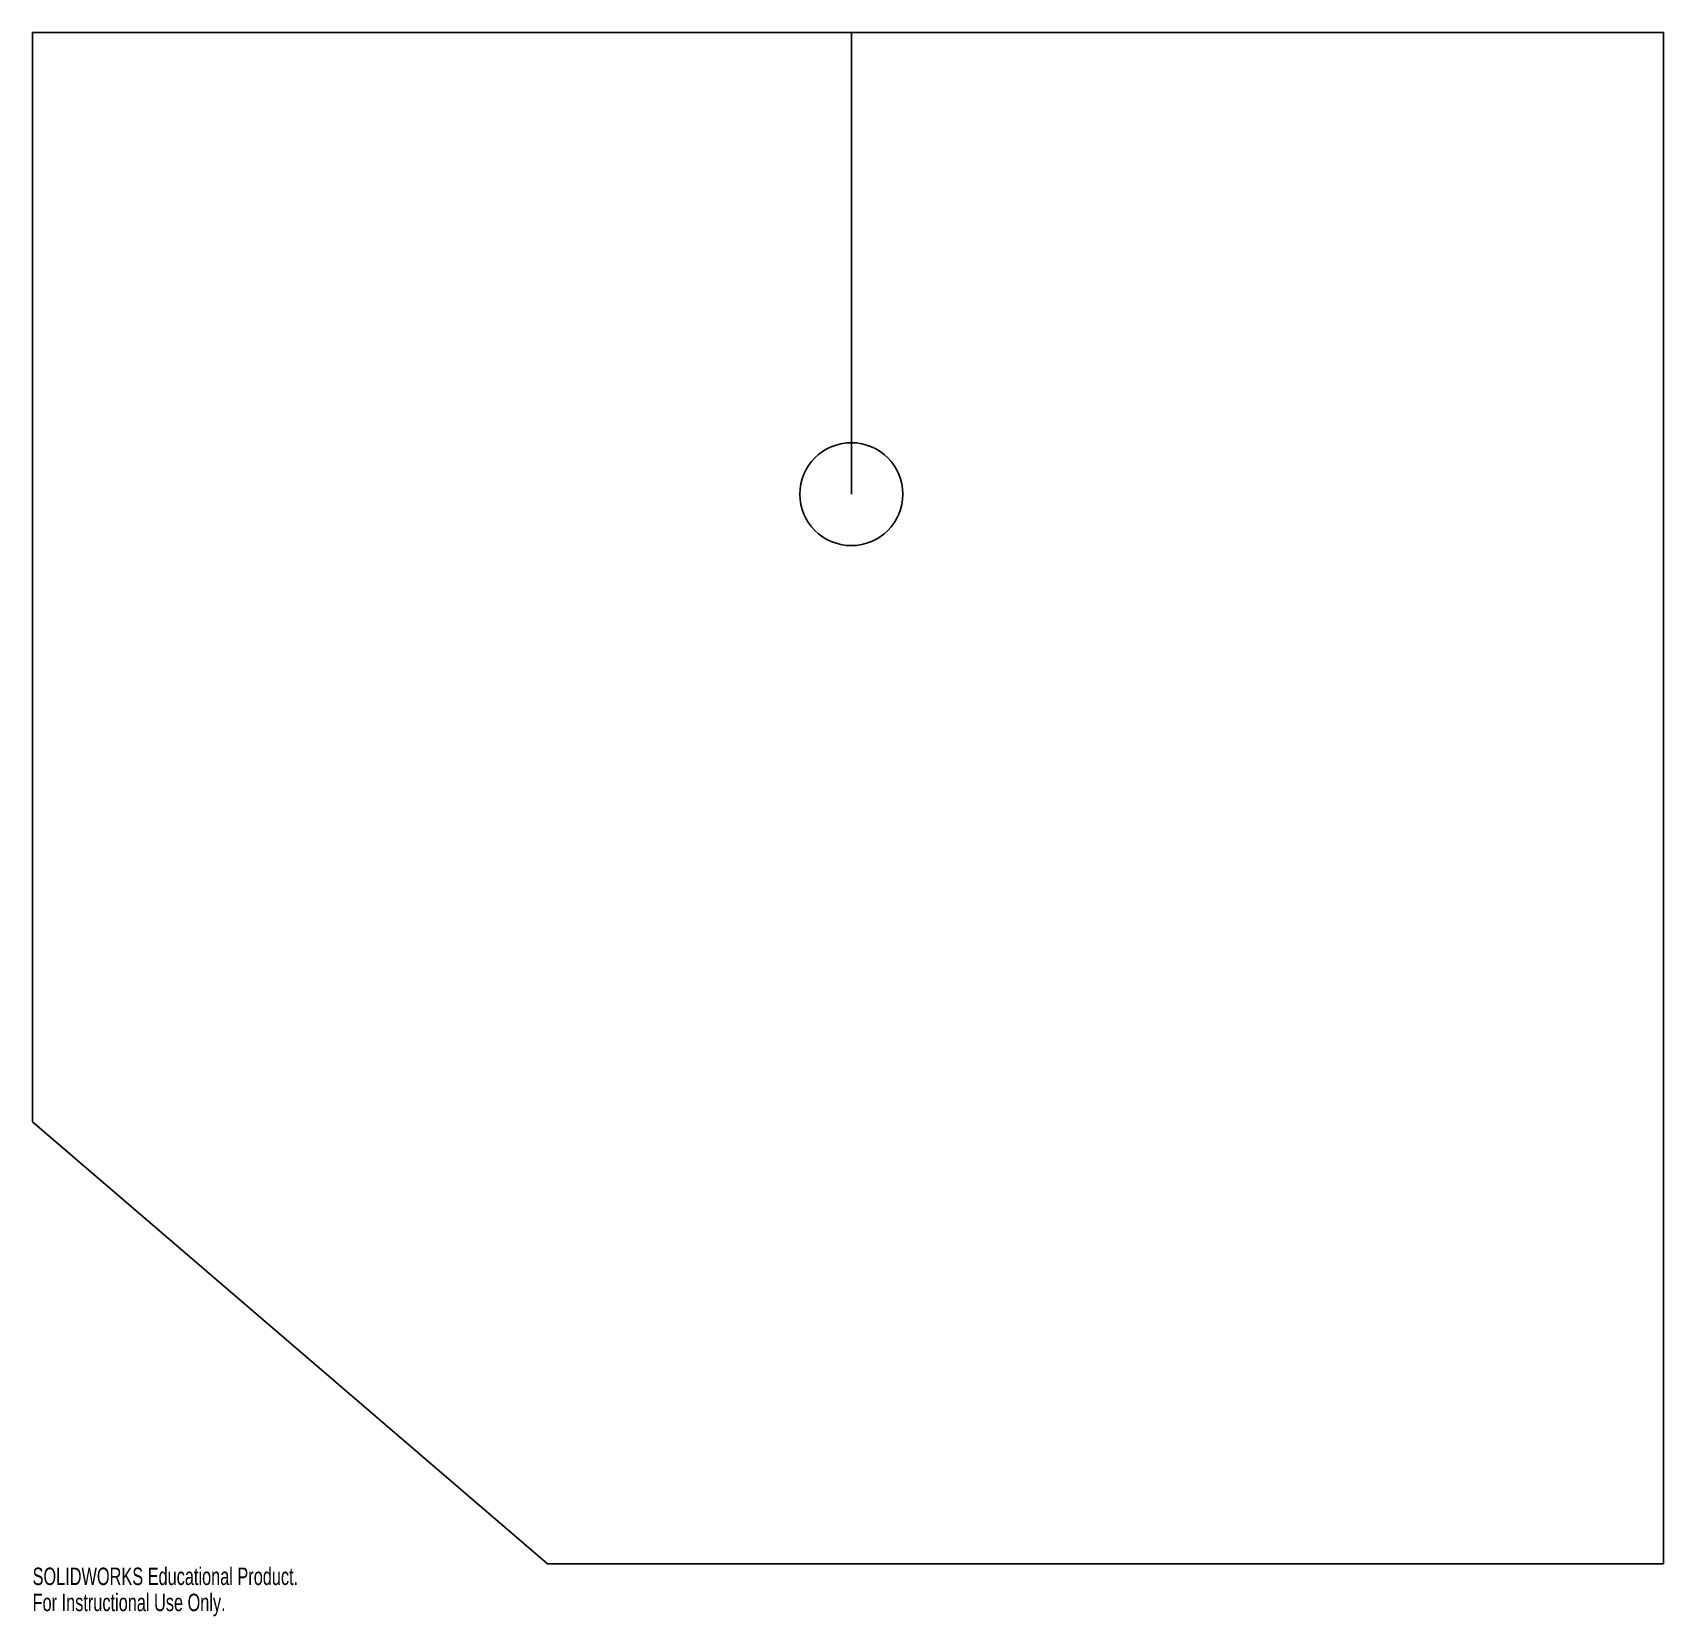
# Model space of a CAD drawing. Header units: millimetres. Extents: x -214 to 239, y -197 to 243.
import ezdxf

# ---------------------------------------------------------------- set-up
doc = ezdxf.new("R2010")
doc.units = ezdxf.units.MM
doc.styles.add('SLDTEXTSTYLE0', font='TXT', dxfattribs={"width": 0.7})

msp = doc.modelspace()

# ---------------------------------------------------------------- linework, layer by layer
at = {"color": 7, "linetype": 'Continuous', "lineweight": 25}
for p, q in [((-213.65, 242.91), (-213.65, -59.42)), ((238.81, 242.91), (-213.65, 242.91)), ((238.81, -182.09), (238.81, 242.91)), ((-70.79, -182.09), (-213.65, -59.42)), ((-70.79, -182.09), (238.81, -182.09))]:
    msp.add_line(p, q, dxfattribs=at)
at = {"color": 7, "linetype": 'Continuous'}
msp.add_line((13.51, 114.81), (13.51, 242.91), dxfattribs=at)
at = {"color": 7, "linetype": 'Continuous', "lineweight": 25}
msp.add_circle((13.51, 114.81), 14.28, dxfattribs=at)

# ---------------------------------------------------------------- texts
at = {"color": 7, "linetype": 'Continuous', "char_height": 4.8336, "attachment_point": 1, "style": 'SLDTEXTSTYLE0'}
for s, insert in [('SOLIDWORKS Educational Product.', (-213.65, -183.11)), ('For Instructional Use Only.', (-213.65, -190.36))]:
    msp.add_mtext(s, dxfattribs=dict(at, insert=insert))

doc.saveas('drawing.dxf')
